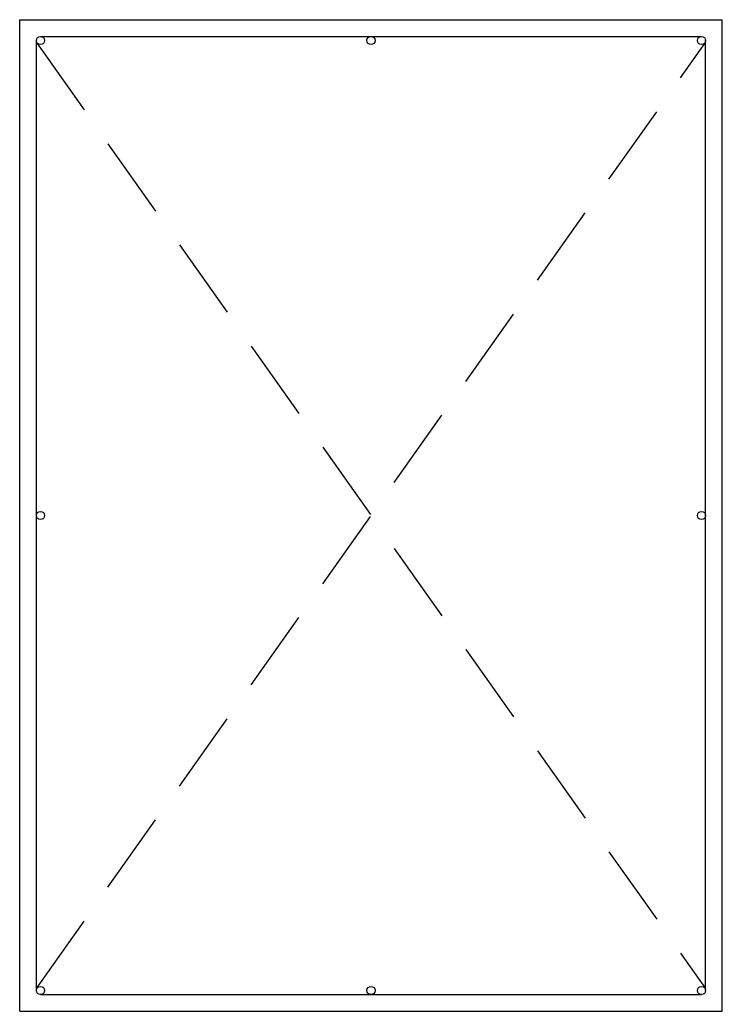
# Model space of a CAD drawing. Units: millimetres at full size, sheet at 1:100. Extents: x -6367 to -4667, y -3490 to -1090.
import ezdxf

# ---------------------------------------------------------------- set-up
doc = ezdxf.new("R2010")
doc.units = ezdxf.units.MM
doc.header["$LTSCALE"] = 100
doc.linetypes.add('DASHED2', pattern=[3, 2, -1])
doc.layers.add('0-0', color=7, linetype='Continuous')

msp = doc.modelspace()

# ---------------------------------------------------------------- linework, layer by layer
at = {"layer": '0-0'}
for p, q in [((-6367.3, -3489.8), (-6367.3, -1089.8)), ((-6367.3, -1089.8), (-4667.3, -1089.8)), ((-4667.3, -3489.8), (-4667.3, -1089.8)), ((-6327.3, -3439.8), (-6327.3, -1139.8)), ((-6317.3, -1129.8), (-4717.3, -1129.8)), ((-4707.3, -3439.8), (-4707.3, -1139.8)), ((-6317.3, -3449.8), (-4717.3, -3449.8)), ((-6367.3, -3489.8), (-4667.3, -3489.8))]:
    msp.add_line(p, q, dxfattribs=at)
at = {"layer": '0-0', "linetype": 'DASHED2'}
for p, q in [((-6327.3, -3434.8), (-4707.3, -1144.8)), ((-6327.3, -1144.8), (-4707.3, -3434.8))]:
    msp.add_line(p, q, dxfattribs=at)
at = {"layer": '0-0'}
for centre in [(-6317.3, -1139.8), (-5517.3, -1139.8), (-4717.3, -1139.8), (-6317.3, -2289.8), (-4717.3, -2289.8), (-6317.3, -3439.8), (-5517.3, -3439.8), (-4717.3, -3439.8)]:
    msp.add_circle(centre, 10, dxfattribs=at)

doc.saveas('drawing.dxf')
